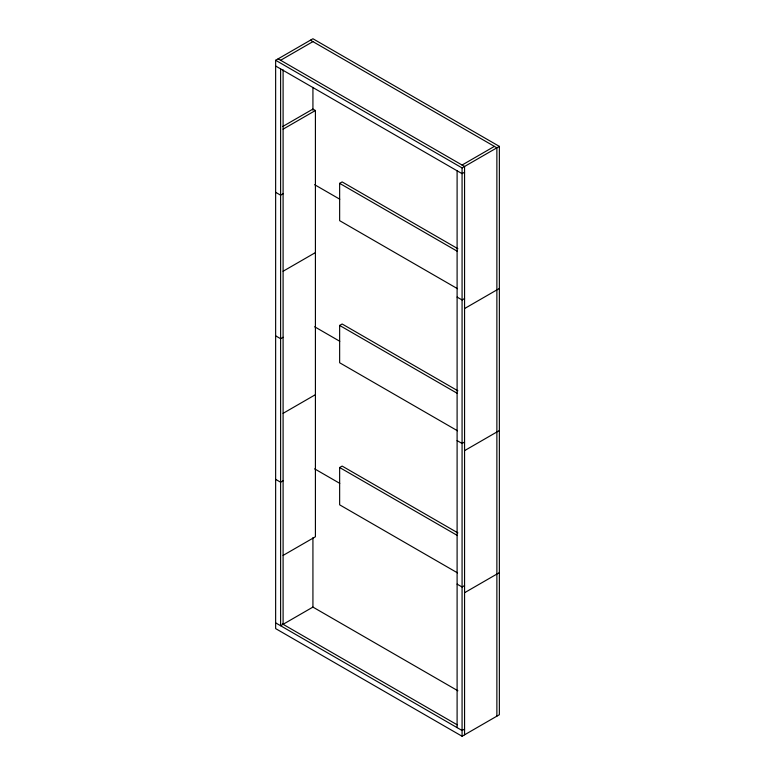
<?xml version="1.0" encoding="UTF-8"?>
<svg xmlns="http://www.w3.org/2000/svg" width="775" height="775" viewBox="0 0 775 775"><rect width="100%" height="100%" fill="white"/><g stroke="black" fill="none" stroke-linecap="round" stroke-linejoin="round"><path stroke-width="1.16" d="M275.638 60.276L312.926 38.75L499.362 146.388L499.362 714.724L462.074 736.25L275.638 628.612L275.638 60.276L462.074 167.913L499.362 146.388M280.608 60.276L312.926 41.617M282.691 126.528L312.926 109.072L315.415 110.505L315.415 536.765L283.098 555.413M283.098 129.163L315.415 110.505M283.098 193.75L280.608 195.184L275.638 192.316M457.483 288.688L339.644 220.662L339.644 183.346L342.133 181.912L457.88 248.736M462.074 165.046L494.392 146.388M283.098 271.25L315.415 252.592M464.564 172.224L462.074 173.658L275.638 66.02M283.098 337.27L280.608 338.704L275.638 335.837M457.483 430.774L339.644 362.748L339.644 325.432L342.133 323.989L457.88 390.823M464.564 298.52L462.074 299.954L457.105 297.087M283.098 413.337L315.415 394.678M464.564 308.566L499.362 288.474M283.098 480.791L280.608 482.224L275.638 479.357M457.483 572.861L339.644 504.825L339.644 467.509L342.133 466.075L457.88 532.9M464.564 442.041L462.074 443.474L457.105 440.597M464.564 450.643L499.362 430.551M464.564 585.551L462.074 586.995L457.105 584.118M464.564 592.73L499.362 572.638M464.564 729.072L462.074 730.505L275.638 622.868M310.436 40.184L496.872 147.822L496.872 716.158M278.128 58.842L464.564 166.48L464.564 734.816M339.644 183.346L457.483 251.371M314.631 184.692L339.77 199.204M339.644 325.432L457.483 393.458M314.631 326.769L339.77 341.281M339.644 467.509L457.483 535.544M314.631 468.856L339.77 483.368M457.889 690.777L312.926 607.087L280.608 625.745L280.608 68.888M282.313 623.856L457.231 724.838M462.074 167.913L462.074 736.25M457.105 170.781L457.105 727.638M312.926 87.372L312.926 110.253M312.926 537.705L312.926 607.552M283.098 69.857L283.098 624.311"/></g></svg>
